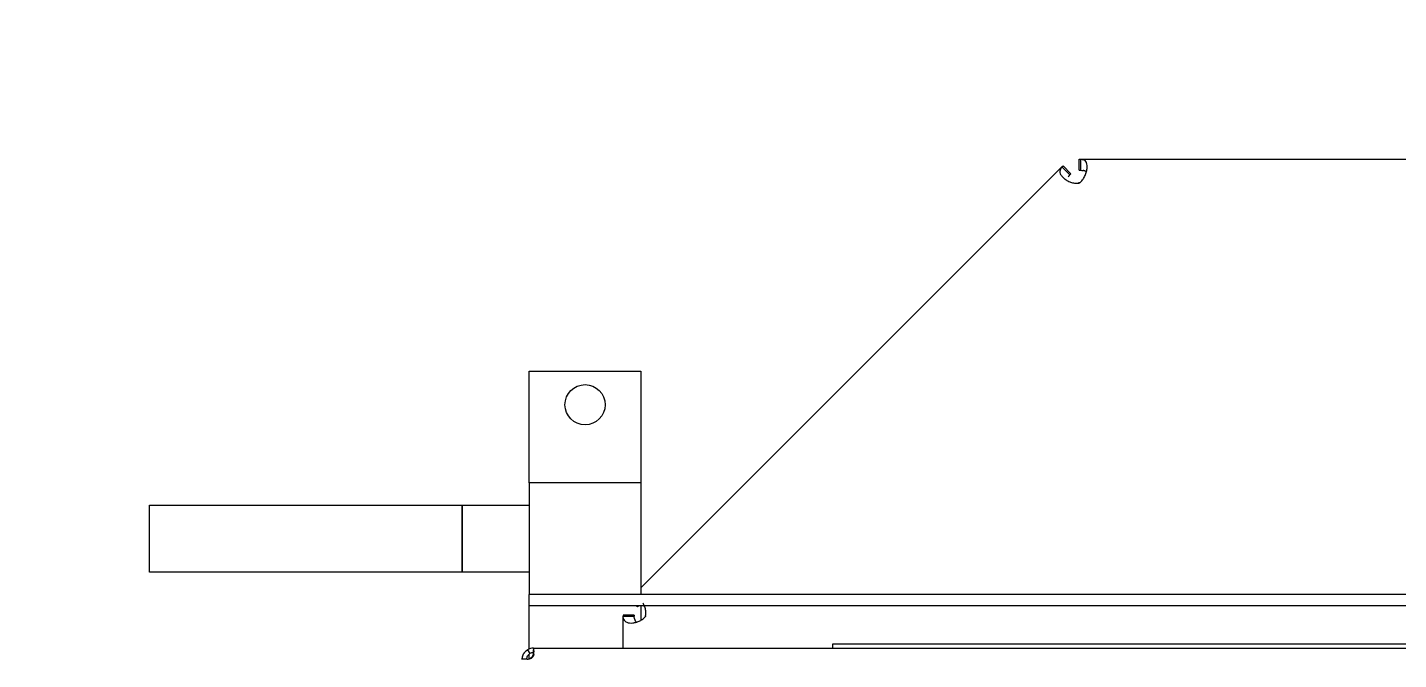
# Model space of a CAD drawing. Header units: millimetres. Extents: x 10462777 to 22643323, y 453826 to 1389191.
# Drawn here: x 11308033 to 11308647, y 584655 to 584938 of the extents above; entities that cross this region are included whole.
import ezdxf

# ---------------------------------------------------------------- set-up
doc = ezdxf.new("R2010")
doc.units = ezdxf.units.MM
doc.header["$LTSCALE"] = 200
doc.header["$MEASUREMENT"] = 0
doc.linetypes.add('CENTER', pattern=[2, 1.25, -0.25, 0.25, -0.25])
doc.linetypes.add('PHANTOM', pattern=[2.5, 1.25, -0.25, 0.25, -0.25, 0.25, -0.25])
doc.layers.get('0').update_dxf_attribs({"linetype": 'CONTINUOUS'})
doc.layers.add('1', color=1, linetype='CENTER')
doc.layers.add('2', color=2, linetype='CONTINUOUS')
doc.layers.add('LAYOUT', color=8, linetype='CONTINUOUS', lineweight=25)

# ---------------------------------------------------------------- blocks, each defined once
blk = doc.blocks.new('r710ic')
at = {"layer": 'LAYOUT', "color": 3}
blk.add_circle((272041.37, 104232.63), 2050.12, dxfattribs=at)
blk = doc.blocks.new('A$C7DA30AB0')
at = {"layer": 'LAYOUT', "color": 6, "linetype": 'PHANTOM'}
blk.add_circle((3030.45, 3025.99, 0), 2693.02, dxfattribs=at)

msp = doc.modelspace()

# ---------------------------------------------------------------- linework, layer by layer
at = {"layer": '1', "color": 252, "linetype": 'Continuous'}
for p, q in [((11308257.86021, 584784.44316, 0), (11308307.86092, 584784.44316, 0)), ((11308257.86021, 584734.44089, 0), (11308257.86021, 584784.44316, 0)), ((11308307.86092, 584784.44316, 0), (11308307.86092, 584734.44089, 0)), ((11308257.86021, 584734.44245, 0), (11308257.86021, 584684.44174, 0)), ((11308307.86092, 584734.44245, 0), (11308257.86021, 584734.44245, 0)), ((11308307.86092, 584734.44245, 0), (11308307.86092, 584684.44174, 0)), ((11308087.8578, 584694.44188, 0), (11308087.8578, 584724.44231, 0)), ((11308087.8578, 584724.44231, 0), (11308227.85978, 584724.44231, 0)), ((11308087.8578, 584694.44188, 0), (11308087.8578, 584724.44231, 0)), ((11308227.85978, 584724.44231, 0), (11308227.85978, 584694.44188, 0)), ((11308227.85978, 584694.44188, 0), (11308227.85978, 584724.44231, 0)), ((11308227.85978, 584724.44231, 0), (11308257.86021, 584724.44231, 0)), ((11308257.86021, 584724.44231, 0), (11308257.86021, 584694.44188, 0)), ((11308227.85978, 584694.44188, 0), (11308087.8578, 584694.44188, 0)), ((11308257.86021, 584694.44188, 0), (11308227.85978, 584694.44188, 0)), ((11308257.86021, 584679.44167, 0), (11308257.86021, 584684.44174, 0)), ((11308707.8666, 584684.44174, 0), (11308257.86021, 584684.44174, 0)), ((11308307.86092, 584684.44174, 0), (11308257.86021, 584684.44174, 0)), ((11308707.8666, 584679.44167, 0), (11308257.86021, 584679.44167, 0)), ((11308257.86021, 584660.05389, 0), (11308257.86021, 584679.44167, 0)), ((11308307.86092, 584679.44167, 0), (11308307.86092, 584672.92361, 0)), ((11308257.86021, 584655.49289, 0), (11308257.86021, 584657.75464, 0))]:
    msp.add_line(p, q, dxfattribs=at)
msp.add_circle((11308282.86057, 584769.44295, 0), 9.00013, dxfattribs=at)
at = {"layer": '2', "color": 203, "linetype": 'Continuous'}
for p, q in [((11308496.40341, 584875.98427, 0), (11308496.89351, 584876.47437, 0)), ((11308500.42909, 584872.93879, 0), (11308496.89351, 584876.47437, 0)), ((11308504.06406, 584874.44444, 0), (11308504.06406, 584879.44451, 0)), ((11308504.06406, 584879.44451, 0), (11308504.82628, 584879.44451, 0)), ((11308504.82628, 584879.44451, 0), (11308772.86654, 584879.44451, 0)), ((11308504.82628, 584874.44444, 0), (11308504.82628, 584879.44451, 0)), ((11308307.86168, 584687.44255, 0), (11308496.40341, 584875.98427, 0)), ((11308499.93899, 584872.44869, 0), (11308496.40341, 584875.98427, 0)), ((11308499.93899, 584872.44869, 0), (11308500.42909, 584872.93879, 0)), ((11308504.06406, 584874.44444, 0), (11308504.82628, 584874.44444, 0)), ((11308304.86088, 584675.24126, 0), (11308299.86081, 584675.24126, 0)), ((11308299.86081, 584675.24126, 0), (11308299.86081, 584674.68283, 0)), ((11308299.86081, 584660.41604, 0), (11308299.86081, 584674.68283, 0)), ((11308299.86081, 584674.68283, 0), (11308304.86088, 584674.68283, 0)), ((11308304.86088, 584675.24126, 0), (11308304.86088, 584674.68283, 0)), ((11308306.36653, 584678.87623, 0), (11308305.80106, 584679.4417, 0)), ((11308306.863, 584679.37269, 0), (11308306.36653, 584678.87623, 0)), ((11308306.863, 584679.37269, 0), (11308306.794, 584679.44169, 0))]:
    msp.add_line(p, q, dxfattribs=at)
at = {"layer": '2', "color": 252, "linetype": 'Continuous'}
for p, q in [((11308393.86214, 584660.41684, 0), (11308393.86214, 584662.41687, 0)), ((11308393.86214, 584662.41687, 0), (11308396.20532, 584662.41687, 0)), ((11308396.20532, 584662.41687, 0), (11308421.51939, 584662.41687, 0)), ((11308421.51939, 584662.41687, 0), (11308427.17632, 584662.41687, 0)), ((11308427.17632, 584662.41687, 0), (11308718.55305, 584662.41687, 0)), ((11308256.73475, 584655.41677, 0), (11308254.73472, 584655.41677, 0)), ((11308254.73472, 584655.30176, 0), (11308254.73472, 584655.41677, 0)), ((11308256.73475, 584655.30176, 0), (11308256.73475, 584655.41677, 0)), ((11308257.06906, 584659.64697, 0), (11308258.13537, 584657.95487, 0)), ((11308259.73479, 584660.41684, 0), (11308727.00843, 584660.41684, 0)), ((11308259.73479, 584660.41684, 0), (11308259.73479, 584659.6504, 0)), ((11308259.73479, 584657.95695, 0), (11308259.73479, 584659.6504, 0))]:
    msp.add_line(p, q, dxfattribs=at)
at = {"layer": '2', "color": 252, "linetype": 'Continuous', "extrusion": (0, 0, -1)}
msp.add_arc((-11308256.8602, 584658.29137, 0), 2.98961, 254.05591275, 270, dxfattribs=at)
at = {"layer": '2', "color": 252, "linetype": 'Continuous'}
for radius, end in [(5.00007, 122.21783719), (3.00004, 122.21796788)]:
    msp.add_arc((11308259.73479, 584655.41677, 0), radius, 90, end, dxfattribs=at)
at = {"layer": '2', "color": 203, "linetype": 'Continuous'}
for points, knots in [([(11308504.00587, 584868.7468, 0), (11308504.45678, 584869.00818, 0), (11308504.88522, 584869.35811, 0), (11308505.67181, 584870.20521, 0), (11308506.03003, 584870.70267, 0), (11308506.65142, 584871.80162, 0), (11308506.91426, 584872.40233, 0), (11308507.33101, 584873.63167, 0), (11308507.48493, 584874.25975, 0), (11308507.67064, 584875.46316, 0), (11308507.70234, 584876.03705, 0), (11308507.64522, 584877.06181, 0), (11308507.55641, 584877.51222, 0), (11308507.26008, 584878.25695, 0), (11308507.05272, 584878.55114, 0), (11308506.53599, 584878.99521, 0), (11308506.22648, 584879.1456, 0), (11308505.87442, 584879.24486, 0)], [0, 0, 0, 0, 0.125, 0.125, 0.25, 0.25, 0.375, 0.375, 0.5, 0.5, 0.625, 0.625, 0.75, 0.75, 0.875, 0.875, 1, 1, 1, 1]), ([(11308504.82628, 584879.44451, 0), (11308504.8548, 584879.44404, 0), (11308504.91158, 584879.4431, 0), (11308505.00273, 584879.43571, 0), (11308505.09772, 584879.42426, 0), (11308505.1969, 584879.40861, 0), (11308505.30855, 584879.38756, 0), (11308505.43388, 584879.3603, 0), (11308505.57446, 584879.32609, 0), (11308505.72024, 584879.2879, 0), (11308505.82327, 584879.25914, 0), (11308505.87442, 584879.24486, 0)], [0, 0, 0, 0, 0.104441729, 0.207975473, 0.310567061, 0.412184887, 0.512800033, 0.637115867, 0.759778631, 0.880749945, 1, 1, 1, 1]), ([(11308495.7686, 584874.98691, 0), (11308495.606, 584874.66565, 0), (11308495.50576, 584874.33549, 0), (11308495.46466, 584873.64671, 0), (11308495.52397, 584873.28777, 0), (11308495.81853, 584872.54801, 0), (11308496.05377, 584872.16743, 0), (11308496.68218, 584871.40904, 0), (11308497.07509, 584871.03153, 0), (11308497.97938, 584870.32319, 0), (11308498.48992, 584869.99312, 0), (11308499.57175, 584869.4218, 0), (11308500.14271, 584869.18085, 0), (11308501.28994, 584868.82566, 0), (11308501.86554, 584868.71168, 0), (11308502.97553, 584868.62357, 0), (11308503.5101, 584868.64933, 0), (11308504.00582, 584868.74678, 0)], [0, 0, 0, 0, 0.125, 0.125, 0.25, 0.25, 0.375, 0.375, 0.5, 0.5, 0.625, 0.625, 0.75, 0.75, 0.875, 0.875, 1, 1, 1, 1]), ([(11308499.93899, 584872.44869, 0), (11308499.91351, 584872.42253, 0), (11308499.86226, 584872.36993, 0), (11308499.78302, 584872.28028, 0), (11308499.70142, 584872.18276, 0), (11308499.61724, 584872.07696, 0), (11308499.53041, 584871.96354, 0), (11308499.44077, 584871.84277, 0), (11308499.34839, 584871.7155, 0), (11308499.2848, 584871.62617, 0), (11308499.25283, 584871.58125, 0)], [0, 0, 0, 0, 0.120189808, 0.241676037, 0.364510549, 0.488734317, 0.614378938, 0.741465261, 0.870005109, 1, 1, 1, 1]), ([(11308507.32426, 584873.75952, 0), (11308507.29768, 584873.78671, 0), (11308507.20954, 584873.86917, 0), (11308507.03886, 584873.99139, 0), (11308506.79705, 584874.11405, 0), (11308506.52096, 584874.21277, 0), (11308506.21412, 584874.29094, 0), (11308505.98855, 584874.32658, 0), (11308505.87442, 584874.34462, 0)], [0, 0, 0, 0, 0.08121417, 0.256583617, 0.43591893, 0.619497368, 0.807490775, 1, 1, 1, 1]), ([(11308309.86097, 584674.60193, 0), (11308310.01835, 584675.09408, 0), (11308310.09448, 584675.63771, 0), (11308310.08833, 584676.78779, 0), (11308310.00588, 584677.39453, 0), (11308309.69683, 584678.62179, 0), (11308309.4706, 584679.24146, 0), (11308309.0702, 584680.10688, 0), (11308308.93419, 584680.37343, 0), (11308308.79048, 584680.63096, 0)], [0, 0, 0, 0, 0.289109822, 0.289109822, 0.578221036, 0.578221036, 0.86733225, 0.86733225, 1, 1, 1, 1]), ([(11308300.17666, 584673.46392, 0), (11308300.15852, 584673.51294, 0), (11308300.12199, 584673.6116, 0), (11308300.07208, 584673.75201, 0), (11308300.02594, 584673.8879, 0), (11308299.98447, 584674.01848, 0), (11308299.94501, 584674.15436, 0), (11308299.90988, 584674.29344, 0), (11308299.8822, 584674.43313, 0), (11308299.86423, 584674.56435, 0), (11308299.86195, 584674.6432, 0), (11308299.86081, 584674.68283, 0)], [0, 0, 0, 0, 0.094951981, 0.191134384, 0.288514555, 0.387054793, 0.486712613, 0.612782129, 0.74042611, 0.869537385, 1, 1, 1, 1]), ([(11308300.17666, 584673.46392, 0), (11308300.29617, 584673.14319, 0), (11308300.46261, 584672.85684, 0), (11308300.91418, 584672.36839, 0), (11308301.19957, 584672.1662, 0), (11308301.8929, 584671.86107, 0), (11308302.30065, 584671.75828, 0), (11308303.21231, 584671.65696, 0), (11308303.71592, 584671.65845, 0), (11308304.76963, 584671.76902, 0), (11308305.31884, 584671.87805, 0), (11308306.40391, 584672.19452, 0), (11308306.93941, 584672.40195, 0), (11308307.93955, 584672.9044, 0), (11308308.40361, 584673.19919, 0), (11308309.22167, 584673.85557, 0), (11308309.5758, 584674.21721, 0), (11308309.86097, 584674.60193, 0)], [0, 0, 0, 0, 0.125, 0.125, 0.25, 0.25, 0.375, 0.375, 0.5, 0.5, 0.625, 0.625, 0.75, 0.75, 0.875, 0.875, 1, 1, 1, 1]), ([(11308305.0188, 584673.55089, 0), (11308304.97285, 584673.7851, 0), (11308304.93309, 584673.99876, 0), (11308304.87707, 584674.37813, 0), (11308304.86088, 584674.54382, 0), (11308304.86088, 584674.68283, 0)], [0, 0, 0, 0, 0.5, 0.5, 1, 1, 1, 1]), ([(11308305.0188, 584673.55089, 0), (11308305.03064, 584673.49377, 0), (11308305.05415, 584673.38024, 0), (11308305.09644, 584673.21844, 0), (11308305.144, 584673.06463, 0), (11308305.19759, 584672.91957, 0), (11308305.25731, 584672.78339, 0), (11308305.32337, 584672.65641, 0), (11308305.39593, 584672.53888, 0), (11308305.47509, 584672.43108, 0), (11308305.5609, 584672.33328, 0), (11308305.65336, 584672.24577, 0), (11308305.75245, 584672.16882, 0), (11308305.85699, 584672.10328, 0), (11308305.93061, 584672.0667, 0), (11308305.96781, 584672.05042, 0)], [0, 0, 0, 0, 0.082607341, 0.164173982, 0.244720035, 0.324268878, 0.402848165, 0.480490898, 0.557236539, 0.633132161, 0.708233621, 0.782606741, 0.856326051, 0.929468333, 1, 1, 1, 1])]:
    msp.add_open_spline(points, degree=3, knots=knots, dxfattribs=at)
for points, degree in [([(11308496.40341, 584875.98427, 0), (11308496.18693, 584875.76779, 0), (11308495.98575, 584875.41593, 0), (11308495.7686, 584874.98691, 0)], 3), ([(11308504.82628, 584874.44444, 0), (11308505.10803, 584874.44444, 0), (11308505.46214, 584874.40274, 0), (11308505.87442, 584874.34462, 0)], 3), ([(11308504.0059, 584869.0956, 0), (11308504.0059, 584868.74682, 0)], 1), ([(11308309.86096, 584674.95072, 0), (11308309.86096, 584674.83445, 0), (11308309.86096, 584674.71818, 0), (11308309.86096, 584674.60191, 0)], 3)]:
    msp.add_open_spline(points, degree=degree, dxfattribs=at)
at = {"layer": '2', "color": 252, "linetype": 'Continuous'}
for points, knots in [([(11308254.73472, 584655.41677, 0), (11308254.73474, 584655.42651, 0), (11308254.73477, 584655.44605, 0), (11308254.73507, 584655.4785, 0), (11308254.73561, 584655.51329, 0), (11308254.73647, 584655.55062, 0), (11308254.73768, 584655.59037, 0), (11308254.73932, 584655.63253, 0), (11308254.74143, 584655.67705, 0), (11308254.74409, 584655.72388, 0), (11308254.74734, 584655.77297, 0), (11308254.75127, 584655.8243, 0), (11308254.75592, 584655.87779, 0), (11308254.76138, 584655.93341, 0), (11308254.7677, 584655.99111, 0), (11308254.77496, 584656.05083, 0), (11308254.78323, 584656.11251, 0), (11308254.79257, 584656.1761, 0), (11308254.80306, 584656.24155, 0), (11308254.81477, 584656.30879, 0), (11308254.82777, 584656.37775, 0), (11308254.84212, 584656.44838, 0), (11308254.8579, 584656.5206, 0), (11308254.87517, 584656.59435, 0), (11308254.894, 584656.66955, 0), (11308254.91446, 584656.74613, 0), (11308254.93661, 584656.82402, 0), (11308254.96051, 584656.90311, 0), (11308254.98621, 584656.98332, 0), (11308255.01376, 584657.06452, 0), (11308255.04321, 584657.1466, 0), (11308255.07458, 584657.22945, 0), (11308255.10793, 584657.31297, 0), (11308255.14327, 584657.39704, 0), (11308255.18064, 584657.48155, 0), (11308255.22006, 584657.56639, 0), (11308255.26155, 584657.65145, 0), (11308255.30511, 584657.73661, 0), (11308255.35075, 584657.82176, 0), (11308255.39847, 584657.9068, 0), (11308255.44828, 584657.9916, 0), (11308255.50015, 584658.07606, 0), (11308255.55407, 584658.16006, 0), (11308255.61003, 584658.24351, 0), (11308255.668, 584658.32629, 0), (11308255.72793, 584658.4083, 0), (11308255.78981, 584658.48944, 0), (11308255.85357, 584658.5696, 0), (11308255.91919, 584658.6487, 0), (11308255.98659, 584658.72664, 0), (11308256.05573, 584658.80333, 0), (11308256.12655, 584658.87868, 0), (11308256.21874, 584658.97281, 0), (11308256.334, 584659.08381, 0), (11308256.47413, 584659.20893, 0), (11308256.6182, 584659.32821, 0), (11308256.7657, 584659.44118, 0), (11308256.91583, 584659.54815, 0), (11308257.01806, 584659.61408, 0), (11308257.06906, 584659.64697, 0)], [0, 0, 0, 0, 0.013358824, 0.026795703, 0.040316197, 0.053925325, 0.067627591, 0.081427016, 0.095327158, 0.10933115, 0.12344172, 0.137661227, 0.151991684, 0.166434787, 0.180991943, 0.195664294, 0.210452744, 0.225357982, 0.240380509, 0.255520656, 0.27077861, 0.286154433, 0.301648085, 0.31725944, 0.332988307, 0.348834449, 0.364797598, 0.380876542, 0.397064672, 0.413358755, 0.429756092, 0.446253687, 0.462848273, 0.479536339, 0.496314157, 0.5131778, 0.530123168, 0.547146011, 0.564241946, 0.58140648, 0.598635027, 0.615922928, 0.633265468, 0.650657895, 0.668095434, 0.685573308, 0.703086752, 0.72063103, 0.738201451, 0.755793387, 0.773402287, 0.791023697, 0.808653272, 0.840733459, 0.872774783, 0.904750266, 0.936632008, 0.968391508, 1, 1, 1, 1]), ([(11308256.73475, 584655.41677, 0), (11308256.73475, 584655.48927, 0), (11308256.7369, 584655.60428, 0), (11308256.77033, 584655.90106, 0), (11308256.80208, 584656.08301, 0), (11308256.92401, 584656.48642, 0), (11308257.01483, 584656.70699, 0), (11308257.26619, 584657.13982, 0), (11308257.42681, 584657.35149, 0), (11308257.77331, 584657.69798, 0), (11308257.95153, 584657.83876, 0), (11308258.13538, 584657.95484, 0)], [0, 0, 0, 0, 0.205907787, 0.205907787, 0.411815574, 0.411815574, 0.61772336, 0.61772336, 0.823631147, 0.823631147, 1, 1, 1, 1]), ([(11308259.73479, 584659.6504, 0), (11308259.74757, 584659.61543, 0), (11308259.77318, 584659.54529, 0), (11308259.80249, 584659.43093, 0), (11308259.82526, 584659.3098, 0), (11308259.84078, 584659.18157, 0), (11308259.84923, 584659.04684, 0), (11308259.8505, 584658.90606, 0), (11308259.8446, 584658.75979, 0), (11308259.83148, 584658.60865, 0), (11308259.81113, 584658.45331, 0), (11308259.78364, 584658.2945, 0), (11308259.74913, 584658.13298, 0), (11308259.70771, 584657.9695, 0), (11308259.65948, 584657.80487, 0), (11308259.60454, 584657.63991, 0), (11308259.54301, 584657.47542, 0), (11308259.40951, 584657.15514, 0), (11308259.16494, 584656.69132, 0), (11308258.82305, 584656.24096, 0), (11308258.53364, 584655.9536, 0), (11308258.33371, 584655.78528, 0), (11308258.12451, 584655.63882, 0), (11308257.90814, 584655.51312, 0), (11308257.7565, 584655.44867, 0), (11308257.68144, 584655.41677, 0)], [0, 0, 0, 0, 0.033620315, 0.067414622, 0.101346982, 0.135380261, 0.169476614, 0.203597951, 0.237706404, 0.27176478, 0.305733907, 0.339576087, 0.37325686, 0.406741767, 0.439996824, 0.472989006, 0.505686771, 0.53806061, 0.663611964, 0.782429532, 0.828021088, 0.872496375, 0.915921525, 0.958384152, 1, 1, 1, 1]), ([(11308259.73479, 584657.95695, 0), (11308259.78854, 584657.8749, 0), (11308259.82358, 584657.7803, 0), (11308259.8556, 584657.56985, 0), (11308259.85259, 584657.45403, 0), (11308259.80791, 584657.20869, 0), (11308259.76625, 584657.07927, 0), (11308259.64659, 584656.81664, 0), (11308259.56858, 584656.68348, 0), (11308259.28349, 584656.29426, 0), (11308259.02549, 584656.04952, 0), (11308258.41248, 584655.65486, 0), (11308258.05767, 584655.50487, 0), (11308257.68144, 584655.41677, 0)], [0, 0, 0, 0, 0.125, 0.125, 0.25, 0.25, 0.375, 0.375, 0.5, 0.5, 0.75, 0.75, 1, 1, 1, 1])]:
    msp.add_open_spline(points, degree=3, knots=knots, dxfattribs=at)

# ---------------------------------------------------------------- block references
at = {"ltscale": 10}
msp.add_blockref('A$C7DA30AB0', (11303684.4077, 580408.4363, 0), dxfattribs=at)
at = {"layer": 'LAYOUT', "color": 2, "rotation": 270}
msp.add_blockref('r710ic', (11204875.24796, 856316.46559, 0), dxfattribs=at)

doc.saveas('drawing.dxf')
